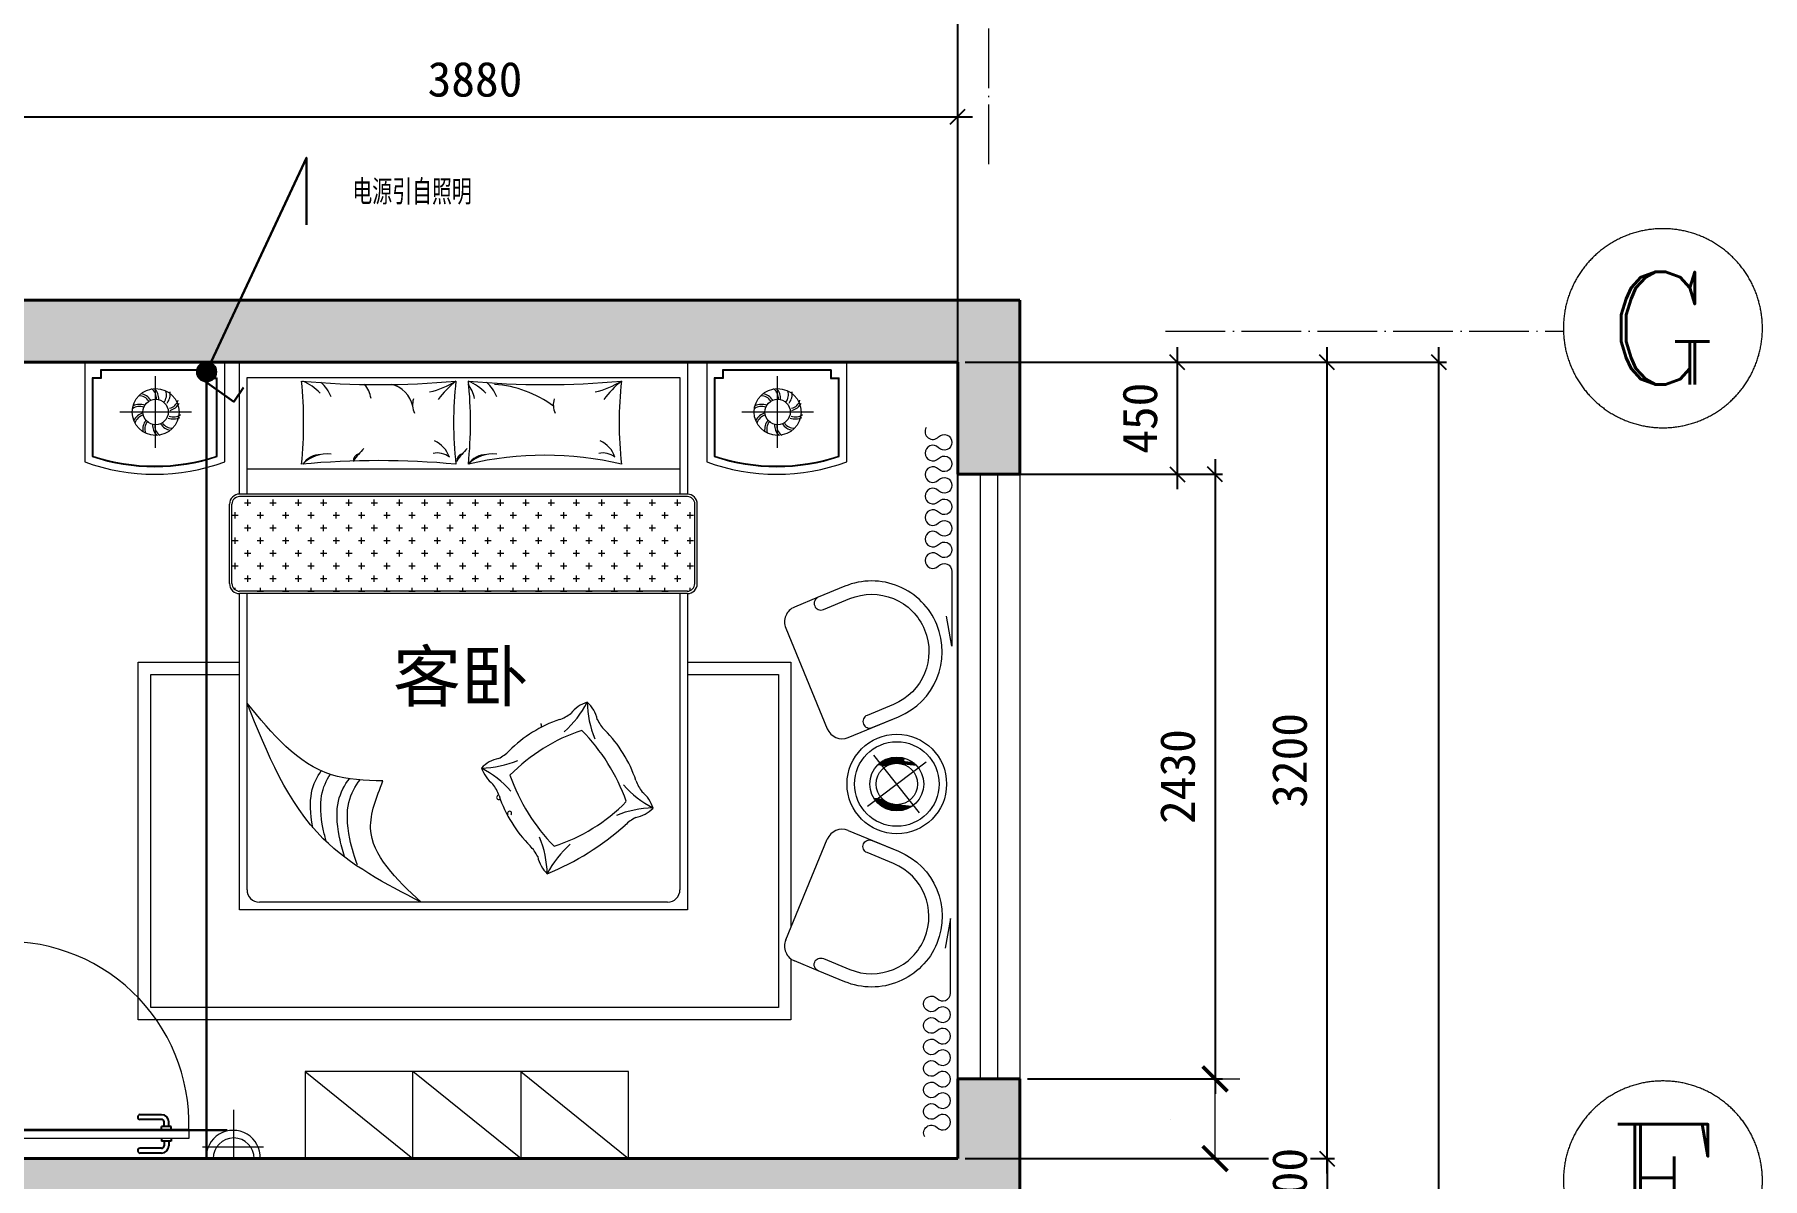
# Model space of a CAD drawing. Header units: millimetres. Extents: x -64529 to 3079702, y -28926 to 77119.
# Drawn here: x -21568 to -14624, y -14139 to -9542 of the extents above; entities that cross this region are included whole.
import ezdxf
from ezdxf.enums import TextEntityAlignment as Align

# ---------------------------------------------------------------- set-up
doc = ezdxf.new("R2010")
doc.units = ezdxf.units.MM
doc.header["$LTSCALE"] = 10
doc.linetypes.add('ACAD_ISO04W100', pattern=[30.5, 24, -3, 0.5, -3])
doc.layers.get('0').update_dxf_attribs({"color": 255})
doc.layers.get('Defpoints').update_dxf_attribs({"color": 255})
for name, color, linetype, lineweight in [('1浅浅', 251, 'Continuous', 20), ('1灯位开关布线图', 1, 'Continuous', 30), ('1灯具', 2, 'Continuous', 30), ('A__轴线', 3, 'ACAD_ISO04W100', 0)]:
    doc.layers.add(name, color=color, linetype=linetype, lineweight=lineweight)
doc.layers.add('F', color=5, linetype='Continuous')
doc.layers.add('家具内线', color=8, linetype='Continuous')
doc.styles.add('_TCH_AXIS', font='COMPLEX', dxfattribs={"bigfont": 'GBCBIG'})
doc.styles.add('_THVAC_DIM', font='SIMPLEX', dxfattribs={"width": 0.8, "height": 3.5, "bigfont": 'HZTXT'})
doc.styles.add('COMPLEX', font='COMPLEX')
doc.styles.get("Standard").update_dxf_attribs({"font": ''})
doc.styles.add('宋体', font='', dxfattribs={"height": 2.5})
doc.styles.get('Standard').set_extended_font_data('SimSun')
doc.styles.get('宋体').set_extended_font_data('SimSun')
doc.dimstyles.new('副本 外标注', dxfattribs={"dimtxt": 140, "dimasz": 60, "dimexe": 30, "dimexo": 30, "dimgap": 80, "dimtad": 1, "dimtoh": 1, "dimdec": 0, "dimtxsty": 'Standard', "dimblk": 'OBLIQUE', "dimcen": 2.5, "dimdle": 60, "dimclrd": 250, "dimclre": 250, "dimclrt": 44, "dimadec": 0, "dimazin": 0, "dimtfac": 1, "dimtdec": 0, "dimtix": 1, "dimtmove": 0, "dimatfit": 3, "dimldrblk": 'DOTSMALL', "dimfxl": 1, "dimtfill": 1, "dimarcsym": 0})
doc.dimstyles.new('外尺寸', dxfattribs={"dimscale": 100, "dimtxt": 2.5, "dimasz": 1, "dimexe": 1, "dimexo": 1, "dimgap": 0.8, "dimtad": 1, "dimdec": 0, "dimdsep": 46, "dimtxsty": '宋体', "dimblk1": 'ARCHTICK', "dimblk2": 'ARCHTICK', "dimsah": 1, "dimcen": -0.9, "dimclrd": 256, "dimclre": 256, "dimclrt": 96, "dimaunit": 1, "dimadec": 0, "dimazin": 0, "dimtfac": 0.35, "dimtdec": 0, "dimtix": 1, "dimtmove": 2, "dimatfit": 3, "dimldrblk": 'DOT', "dimfxl": 7, "dimfxlon": 1, "dimtvp": 0.8, "dimtolj": 1, "dimtzin": 0, "dimlwd": -1, "dimlwe": -1, "dimarcsym": 0})

# ---------------------------------------------------------------- blocks, each defined once
blk = doc.blocks.new('20180504.162427')
h = blk.add_hatch(color=7)
h.dxf.hatch_style = 1
edge = h.paths.add_edge_path()
edge.add_arc((38.5, 38.5), 38.5, 0, 360)
at = {"color": 7}
for p, q in [((76.3, 31.3), (159.5, 147.4)), ((159.5, 147.4), (101.3, 187.2))]:
    blk.add_line(p, q, dxfattribs=at)
blk.add_circle((38.5, 38.5), 38.5, dxfattribs=at)
blk = doc.blocks.new('_ArchTick')
at = {"color": 0, "linetype": 'ByBlock', "const_width": 0.15}
blk.add_lwpolyline([(-0.5, -0.5), (0.5, 0.5)], dxfattribs=at)
blk = doc.blocks.new('*D719')
at = {"layer": '1浅浅', "transparency": 16777216}
for p, q in [((-17523.8, -13739.2), (-16723.8, -13739.2)), ((-16823.8, -14059.2), (-16823.8, -13739.2)), ((-17523.8, -14059.2), (-16723.8, -14059.2))]:
    blk.add_line(p, q, dxfattribs=at)
at = {"layer": 'Defpoints', "color": 0, "lineweight": 30, "transparency": 16777216}
for p in [(-17858, -13739.2), (-16823.8, -13739.2), (-17858, -14059.2)]:
    blk.add_point(p, dxfattribs=at)
at = {"layer": '1浅浅', "transparency": 16777216, "xscale": 100, "yscale": 100, "zscale": 100}
for p, rotation in [((-16823.8, -13739.2), 90), ((-16823.8, -14059.2), 270)]:
    blk.add_blockref('_ArchTick', p, dxfattribs=dict(at, rotation=rotation))
at = {"layer": '1浅浅', "color": 96, "transparency": 16777216, "insert": (-17002.9, -13899.2), "char_height": 2.5, "attachment_point": 5, "rotation": 90, "style": '宋体'}
blk.add_mtext('\\A1;320', dxfattribs=at)
blk = doc.blocks.new('_Dot')
at = {"color": 0, "linetype": 'ByBlock', "lineweight": -2}
blk.add_line((-0.5, 0), (-1, 0), dxfattribs=at)
at = {"color": 0, "linetype": 'ByBlock', "const_width": 0.5}
blk.add_lwpolyline([(-0.25, 0, 1), (0.25, 0, 1)], format="xyb", close=True, dxfattribs=at)
blk = doc.blocks.new('_Oblique')
at = {"color": 0, "linetype": 'ByBlock', "lineweight": -2}
blk.add_line((-0.5, -0.5), (0.5, 0.5), dxfattribs=at)
blk = doc.blocks.new('*D720')
at = {"layer": '1浅浅', "color": 250, "lineweight": -2, "transparency": 16777216}
for p, q in [((-16975.3, -11369.2), (-16975.3, -10799.2)), ((-17828, -10859.2), (-16945.3, -10859.2)), ((-17828, -11309.2), (-16945.3, -11309.2))]:
    blk.add_line(p, q, dxfattribs=at)
at = {"layer": 'Defpoints', "color": 0, "lineweight": 30, "transparency": 16777216}
for p in [(-17858, -10859.2), (-16975.3, -10859.2), (-17858, -11309.2)]:
    blk.add_point(p, dxfattribs=at)
at = {"layer": '1浅浅', "color": 250, "lineweight": -2, "transparency": 16777216, "xscale": 60, "yscale": 60, "zscale": 60}
for p, rotation in [((-16975.3, -10859.2), 90), ((-16975.3, -11309.2), 270)]:
    blk.add_blockref('_Oblique', p, dxfattribs=dict(at, rotation=rotation))
at = {"layer": '1浅浅', "color": 44, "transparency": 16777216, "insert": (-17125.3, -11084.2), "char_height": 140, "attachment_point": 5, "rotation": 90, "bg_fill": 3, "box_fill_scale": 1.1, "bg_fill_color": 256, "bg_fill_true_color": 13158600, "bg_fill_transparency": 14242904}
blk.add_mtext('450', dxfattribs=at)
blk = doc.blocks.new('_DotSmall')
at = {"color": 0, "linetype": 'ByBlock', "const_width": 0.5}
blk.add_lwpolyline([(-0.0625, 0, 1), (0.0625, 0, 1)], format="xyb", close=True, dxfattribs=at)
blk = doc.blocks.new('*D725')
at = {"layer": '1浅浅', "color": 250, "lineweight": -2, "transparency": 16777216}
for p, q in [((-16373.8, -14119.2), (-16373.8, -10799.2)), ((-17093.8, -10859.2), (-16343.8, -10859.2)), ((-17093.8, -14059.2), (-16343.8, -14059.2))]:
    blk.add_line(p, q, dxfattribs=at)
at = {"layer": 'Defpoints', "color": 0, "lineweight": 30, "transparency": 16777216}
for p in [(-17123.8, -10859.2), (-16373.8, -10859.2), (-17123.8, -14059.2)]:
    blk.add_point(p, dxfattribs=at)
at = {"layer": '1浅浅', "color": 250, "lineweight": -2, "transparency": 16777216, "xscale": 60, "yscale": 60, "zscale": 60}
for p, rotation in [((-16373.8, -10859.2), 90), ((-16373.8, -14059.2), 270)]:
    blk.add_blockref('_Oblique', p, dxfattribs=dict(at, rotation=rotation))
at = {"layer": '1浅浅', "color": 44, "transparency": 16777216, "insert": (-16523.8, -12459.2), "char_height": 140, "attachment_point": 5, "rotation": 90, "bg_fill": 3, "box_fill_scale": 1.1, "bg_fill_color": 256, "bg_fill_true_color": 13158600, "bg_fill_transparency": 3955916}
blk.add_mtext('3200', dxfattribs=at)
blk = doc.blocks.new('*D726')
at = {"layer": '1浅浅', "color": 250, "lineweight": -2, "transparency": 16777216}
for p, q in [((-15923.8, -25649.2), (-15923.8, -10799.2)), ((-17093.8, -10859.2), (-15893.8, -10859.2)), ((-17828, -25589.2), (-15893.8, -25589.2))]:
    blk.add_line(p, q, dxfattribs=at)
at = {"layer": 'Defpoints', "color": 0, "lineweight": 30, "transparency": 16777216}
for p in [(-17123.8, -10859.2), (-15923.8, -10859.2), (-17858, -25589.2)]:
    blk.add_point(p, dxfattribs=at)
at = {"layer": '1浅浅', "color": 250, "lineweight": -2, "transparency": 16777216, "xscale": 60, "yscale": 60, "zscale": 60}
for p, rotation in [((-15923.8, -10859.2), 90), ((-15923.8, -25589.2), 270)]:
    blk.add_blockref('_Oblique', p, dxfattribs=dict(at, rotation=rotation))
at = {"layer": '1浅浅', "color": 44, "transparency": 16777216, "insert": (-16073.8, -18224.2), "char_height": 140, "attachment_point": 5, "rotation": 90, "bg_fill": 3, "box_fill_scale": 1.1, "bg_fill_color": 256, "bg_fill_true_color": 13158600, "bg_fill_transparency": 12911526}
blk.add_mtext('14730', dxfattribs=at)
blk = doc.blocks.new('*D748')
at = {"layer": '1浅浅', "color": 250, "lineweight": -2, "transparency": 16777216}
for p, q in [((-35338, -10829.2), (-35338, -8928)), ((-17858, -10829.2), (-17858, -8928)), ((-35398, -8958), (-17798, -8958))]:
    blk.add_line(p, q, dxfattribs=at)
at = {"layer": 'Defpoints', "color": 0, "lineweight": 30, "transparency": 16777216}
for p in [(-17858, -8958), (-35338, -10859.2), (-17858, -10859.2)]:
    blk.add_point(p, dxfattribs=at)
at = {"layer": '1浅浅', "color": 250, "lineweight": -2, "transparency": 16777216, "xscale": 60, "yscale": 60, "zscale": 60, "rotation": 180}
blk.add_blockref('_Oblique', (-35338, -8958), dxfattribs=at)
at = {"layer": '1浅浅', "color": 250, "lineweight": -2, "transparency": 16777216, "xscale": 60, "yscale": 60, "zscale": 60}
blk.add_blockref('_Oblique', (-17858, -8958), dxfattribs=at)
at = {"layer": '1浅浅', "color": 44, "transparency": 16777216, "insert": (-26598, -8808), "char_height": 140, "attachment_point": 5, "bg_fill": 3, "box_fill_scale": 1.1, "bg_fill_color": 256, "bg_fill_true_color": 13158600, "bg_fill_transparency": 14234132}
blk.add_mtext('17330', dxfattribs=at)
blk = doc.blocks.new('*D749')
at = {"layer": '1浅浅', "color": 250, "lineweight": -2, "transparency": 16777216}
for p, q in [((-16823.8, -11249.2), (-16823.8, -13799.2)), ((-17578, -11309.2), (-16793.8, -11309.2)), ((-17578, -13739.2), (-16793.8, -13739.2))]:
    blk.add_line(p, q, dxfattribs=at)
at = {"layer": 'Defpoints', "color": 0, "lineweight": 30, "transparency": 16777216}
for p in [(-17608, -11309.2), (-17608, -13739.2), (-16823.8, -13739.2)]:
    blk.add_point(p, dxfattribs=at)
at = {"layer": '1浅浅', "color": 250, "lineweight": -2, "transparency": 16777216, "xscale": 60, "yscale": 60, "zscale": 60}
for p, rotation in [((-16823.8, -11309.2), 90), ((-16823.8, -13739.2), 270)]:
    blk.add_blockref('_Oblique', p, dxfattribs=dict(at, rotation=rotation))
at = {"layer": '1浅浅', "color": 44, "transparency": 16777216, "insert": (-16973.8, -12524.2), "char_height": 140, "attachment_point": 5, "rotation": 90, "bg_fill": 3, "box_fill_scale": 1.1, "bg_fill_color": 256, "bg_fill_true_color": 13158600, "bg_fill_transparency": 11643596}
blk.add_mtext('2430', dxfattribs=at)
blk = doc.blocks.new('*D753')
at = {"layer": '1浅浅', "color": 250, "lineweight": -2, "transparency": 16777216}
for p, q in [((-22988, -10829.2), (-22988, -9363.5)), ((-17858, -10935.9), (-17858, -9363.5)), ((-23048, -9393.5), (-17798, -9393.5))]:
    blk.add_line(p, q, dxfattribs=at)
at = {"layer": 'Defpoints', "color": 0, "lineweight": 30, "transparency": 16777216}
for p in [(-17858, -9393.5), (-22988, -10859.2), (-17858, -10965.9)]:
    blk.add_point(p, dxfattribs=at)
at = {"layer": '1浅浅', "color": 250, "lineweight": -2, "transparency": 16777216, "xscale": 60, "yscale": 60, "zscale": 60, "rotation": 180}
blk.add_blockref('_Oblique', (-22988, -9393.5), dxfattribs=at)
at = {"layer": '1浅浅', "color": 250, "lineweight": -2, "transparency": 16777216, "xscale": 60, "yscale": 60, "zscale": 60}
blk.add_blockref('_Oblique', (-17858, -9393.5), dxfattribs=at)
at = {"layer": '1浅浅', "color": 44, "transparency": 16777216, "insert": (-20423, -9243.5), "char_height": 140, "attachment_point": 5, "bg_fill": 3, "box_fill_scale": 1.1, "bg_fill_color": 256, "bg_fill_true_color": 13158600, "bg_fill_transparency": 3955916}
blk.add_mtext('5130', dxfattribs=at)
blk = doc.blocks.new('*D759')
at = {"layer": '1浅浅', "color": 250, "lineweight": -2, "transparency": 16777216}
for p, q in [((-21738, -12979.2), (-21738, -9842.8)), ((-17858, -14029.2), (-17858, -9842.8)), ((-21798, -9872.8), (-17798, -9872.8))]:
    blk.add_line(p, q, dxfattribs=at)
at = {"layer": 'Defpoints', "color": 0, "lineweight": 30, "transparency": 16777216}
for p in [(-17858, -9872.8), (-21738, -13009.2), (-17858, -14059.2)]:
    blk.add_point(p, dxfattribs=at)
at = {"layer": '1浅浅', "color": 250, "lineweight": -2, "transparency": 16777216, "xscale": 60, "yscale": 60, "zscale": 60, "rotation": 180}
blk.add_blockref('_Oblique', (-21738, -9872.8), dxfattribs=at)
at = {"layer": '1浅浅', "color": 250, "lineweight": -2, "transparency": 16777216, "xscale": 60, "yscale": 60, "zscale": 60}
blk.add_blockref('_Oblique', (-17858, -9872.8), dxfattribs=at)
at = {"layer": '1浅浅', "color": 44, "transparency": 16777216, "insert": (-19798, -9722.8), "char_height": 140, "attachment_point": 5, "bg_fill": 3, "box_fill_scale": 1.1, "bg_fill_color": 256, "bg_fill_true_color": 13158600, "bg_fill_transparency": 3955916}
blk.add_mtext('3880', dxfattribs=at)
blk = doc.blocks.new('*D773')
at = {"layer": '1浅浅', "color": 250, "lineweight": -2, "transparency": 16777216}
for p, q in [((-16373.8, -14059.2), (-16373.8, -13999.2)), ((-17828, -14059.2), (-16343.8, -14059.2)), ((-16373.8, -14059.2), (-16373.8, -14259.2)), ((-17828, -14259.2), (-16343.8, -14259.2)), ((-16373.8, -14259.2), (-16373.8, -14319.2))]:
    blk.add_line(p, q, dxfattribs=at)
at = {"layer": 'Defpoints', "color": 0, "lineweight": 30, "transparency": 16777216}
for p in [(-17858, -14059.2), (-17858, -14259.2), (-16373.8, -14259.2)]:
    blk.add_point(p, dxfattribs=at)
at = {"layer": '1浅浅', "color": 250, "lineweight": -2, "transparency": 16777216, "xscale": 60, "yscale": 60, "zscale": 60}
for p, rotation in [((-16373.8, -14059.2), 270), ((-16373.8, -14259.2), 90)]:
    blk.add_blockref('_Oblique', p, dxfattribs=dict(at, rotation=rotation))
at = {"layer": '1浅浅', "color": 44, "transparency": 16777216, "insert": (-16523.8, -14159.2), "char_height": 140, "attachment_point": 5, "rotation": 90, "bg_fill": 3, "box_fill_scale": 1.1, "bg_fill_color": 256, "bg_fill_true_color": 13158600, "bg_fill_transparency": 16431284}
blk.add_mtext('200', dxfattribs=at)
blk = doc.blocks.new('_AXISO')
blk.add_circle((0, 0), 0.5)
at = {"style": 'COMPLEX', "width": 1.041667}
blk.add_attdef('A', text='', height=0.56, rotation=360, dxfattribs=at).set_placement((0.74875, -0.28), (1.24875, -0.28), align=Align.FIT)
blk = doc.blocks.new('20180421.144813')
at = {"layer": 'A__轴线'}
for p, q in [((20829.5, 18862.8), (20829.5, 20468.2)), ((21539.9, 18192), (23138.8, 18192))]:
    blk.add_line(p, q, dxfattribs=at)
ref = blk.add_blockref('_AXISO', (23538.6, 18203.7), dxfattribs=dict(at, xscale=-800, yscale=800, zscale=800))
ref.add_attrib('A', 'G', dxfattribs={"color": 7, "height": 452.5, "style": '_TCH_AXIS', "width": 1.166667}).set_placement((23312.3, 17977.5), (23764.9, 17977.5), align=Align.FIT)
ref = blk.add_blockref('_AXISO', (23538.6, 14778.7), dxfattribs=dict(at, xscale=-800, yscale=800, zscale=800))
ref.add_attrib('A', 'F', dxfattribs={"color": 7, "height": 452.5, "style": '_TCH_AXIS', "width": 1.3125}).set_placement((23312.3, 14552.5), (23764.9, 14552.5), align=Align.FIT)
blk = doc.blocks.new('20170410.13395023')
at = {"layer": 'F', "color": 2, "lineweight": 15}
for p, q in [((2.088, 0, 25.933), (2.088, 2.646, 25.933)), ((0, 0, 25.933), (4.301, 0, 25.933)), ((0.399, 0.628, 82.552), (3.71, 0.628, 82.552))]:
    blk.add_line(p, q, dxfattribs=at)
for centre, radius, start, end in [((2.059, 0.062, 25.933), 1.471, 357.57004, 182.42996), ((2.088, 0, 25.933), 1.117, 0, 180)]:
    blk.add_arc(centre, radius, start, end, dxfattribs=at)
blk = doc.blocks.new('fewfwfew')
at = {"layer": '家具内线'}
for p, q in [((708264.2, 17855.9), (708264.2, 17817.3)), ((708273.9, 17855.9), (708264.2, 17855.9)), ((708312.4, 17855.9), (708322, 17855.9)), ((708322, 17855.9), (708322, 17817.3)), ((708216.1, 17817.3), (708216.1, 17730.6)), ((708235.3, 17817.3), (708235.3, 17730.6)), ((708264.2, 17846.2), (708245, 17846.2)), ((708264.2, 17826.9), (708245, 17826.9)), ((708273.9, 17817.3), (708264.2, 17817.3)), ((708312.4, 17817.3), (708322, 17817.3)), ((708322, 17846.2), (708341.3, 17846.2)), ((708322, 17826.9), (708341.3, 17826.9)), ((708351, 17817.3), (708351, 17730.6)), ((708370.2, 17817.3), (708370.2, 17730.6))]:
    blk.add_line(p, q, dxfattribs=at)
for centre, radius, start, end in [((708245, 17817.3), 28.9, 90, 180), ((708245, 17817.3), 9.63, 90, 180), ((708341.3, 17817.3), 28.9, 0, 90), ((708341.3, 17817.3), 9.63, 0, 90), ((708225.7, 17730.6), 9.63, 180, 0), ((708360.6, 17730.6), 9.63, 180, 0)]:
    blk.add_arc(centre, radius, start, end, dxfattribs=at)

msp = doc.modelspace()

# ---------------------------------------------------------------- hatches: boundary and pattern name
at = {"layer": '1浅浅'}
h = msp.add_hatch(color=251, dxfattribs=at)
h.dxf.hatch_style = 1
h.paths.add_polyline_path([(-35588, -10609.2), (-17608, -10609.2), (-17608, -11309.2), (-17858, -11309.2), (-17858, -10859.2), (-35338, -10859.2), (-35338, -11309.2), (-35588, -11309.2)])
h = msp.add_hatch(dxfattribs=at)
h.set_pattern_fill('CROSS', color=251, scale=8)
h.set_pattern_definition([(0, (-20774.5, -11779.18), (50.8, 50.8), [25.4, -76.2]), (90, (-20761.8, -11791.88), (-50.8, 50.8), [25.4, -76.2])])
h.paths.add_polyline_path([(-20744.5, -11399.2, 0.410199), (-20774.5, -11429.4), (-20774.5, -11749, 0.410084), (-20744.5, -11779.2), (-18944.5, -11779.2, 0.410084), (-18914.5, -11749), (-18914.5, -11429.4, 0.410199), (-18944.5, -11399.2)])
h = msp.add_hatch(color=251, dxfattribs=at)
h.dxf.hatch_style = 1
h.paths.add_polyline_path([(-17608, -13739.2), (-17858, -13739.2), (-17858, -14059.2), (-21998, -14059.2), (-21998, -14259.2), (-17858, -14259.2), (-17858, -14639.2), (-17608, -14639.2)])

# ---------------------------------------------------------------- linework, layer by layer
at = {"layer": '1浅浅', "color": 251, "lineweight": 40}
for p, q in [((-35588, -10609.2), (-17608, -10609.2)), ((-17608, -10609.2), (-17608, -11309.2)), ((-22988, -10859.2), (-17858, -10859.2)), ((-17858, -10859.2), (-17858, -11309.2)), ((-17858, -11309.2), (-17608, -11309.2)), ((-17858, -13739.2), (-17608, -13739.2)), ((-17858, -13739.2), (-17858, -14059.2)), ((-17608, -13739.2), (-17608, -14639.2)), ((-21998, -14059.2), (-17858, -14059.2))]:
    msp.add_line(p, q, dxfattribs=at)
at = {"layer": '1浅浅', "color": 251, "lineweight": 5}
for p, q in [((-21303.2, -10889.2), (-21303.2, -10922.2)), ((-21300.2, -10889.2), (-21300.2, -10925.2)), ((-20869.5, -10889.2), (-20869.5, -10925.2)), ((-20866.5, -10889.2), (-20866.5, -10922.2)), ((-18803.6, -10889.2), (-18803.6, -10922.2)), ((-18800.6, -10889.2), (-18800.6, -10925.2)), ((-18369.9, -10889.2), (-18369.9, -10925.2)), ((-18366.9, -10889.2), (-18366.9, -10922.2)), ((-21303.2, -10922.2), (-21336.2, -10922.2)), ((-21300.2, -10925.2), (-21336.2, -10925.2)), ((-21081.4, -11203.4), (-21081.4, -10915)), ((-20869.5, -10925.2), (-20833.5, -10925.2)), ((-20866.5, -10922.2), (-20833.5, -10922.2)), ((-20714.2, -11389.2), (-20714.2, -10921)), ((-20714.2, -10921), (-19694.2, -10921)), ((-19694.2, -10921), (-18974.2, -10921)), ((-18974.2, -10921), (-18974.2, -11389.2)), ((-18803.6, -10922.2), (-18836.6, -10922.2)), ((-18800.6, -10925.2), (-18836.6, -10925.2)), ((-18581.8, -11203.4), (-18581.8, -10915)), ((-18369.9, -10925.2), (-18333.9, -10925.2)), ((-18366.9, -10922.2), (-18333.9, -10922.2)), ((-20937.1, -11059.2), (-21225.6, -11059.2)), ((-18437.6, -11059.2), (-18726, -11059.2)), ((-18974.2, -11289.2), (-20714.2, -11289.2)), ((-20774.5, -11749), (-20774.5, -11429.4)), ((-18944.5, -11399.2), (-20744.5, -11399.2)), ((-18914.5, -11749), (-18914.5, -11429.4)), ((-18944.5, -11779.2), (-20744.5, -11779.2)), ((-20714.2, -12979.2), (-20714.2, -11789.2)), ((-18974.2, -11789.2), (-18974.2, -12979.2)), ((-19024.2, -13029.2), (-20664.2, -13029.2)), ((-20480.6, -13709.2), (-20047.2, -14059.2)), ((-20047.2, -14059.2), (-20047.2, -13709.2)), ((-19613.9, -14059.2), (-20047.2, -13709.2)), ((-19613.9, -13709.2), (-19613.9, -14059.2)), ((-19613.9, -13709.2), (-19180.6, -14059.2))]:
    msp.add_line(p, q, dxfattribs=at)
at = {"layer": '1浅浅', "color": 251, "lineweight": 20}
for p, q in [((-20959.8, -10859.2), (-19159.8, -10859.2)), ((-20744.2, -11389.2), (-20744.2, -10859.2)), ((-18944.2, -10859.2), (-18944.2, -11389.2)), ((-20784.5, -11749), (-20784.5, -11429.4)), ((-18944.5, -11389.2), (-20743.9, -11389.2)), ((-18904.5, -11749), (-18904.5, -11429.4)), ((-20744.2, -13059.2), (-20744.2, -11789.2)), ((-18944.5, -11789.2), (-20743.9, -11789.2)), ((-18944.2, -11789.2), (-18944.2, -13059.2)), ((-18418.3, -11803.5), (-18514.1, -11843.1)), ((-18549.3, -11927.7), (-18382.4, -12331.9)), ((-18297.8, -12367.1), (-18095.7, -12283.7)), ((-18549.3, -13180.5), (-18382.4, -12776.3)), ((-18297.8, -12741.1), (-18095.7, -12824.5)), ((-18944.2, -13059.2), (-20744.2, -13059.2)), ((-18418.3, -13304.7), (-18514.1, -13265.1)), ((-19180.6, -13709.2), (-20480.6, -13709.2)), ((-20480.6, -13709.2), (-20480.6, -14059.2)), ((-19180.6, -14059.2), (-19180.6, -13709.2))]:
    msp.add_line(p, q, dxfattribs=at)
at = {"layer": '1浅浅', "color": 251, "linetype": 'ByBlock', "ltscale": 3}
msp.add_line((-19694.2, -10921), (-19018.8, -10921), dxfattribs=at)
at = {"layer": '1浅浅', "color": 251, "lineweight": 15}
for p, q in [((-17858, -11309.2), (-17858, -13739.2)), ((-17608, -11309.2), (-17608, -13739.2))]:
    msp.add_line(p, q, dxfattribs=at)
at = {"layer": '1浅浅', "color": 251, "lineweight": 0}
for p, q in [((-17768, -11309.2), (-17768, -13739.2)), ((-17698, -11309.2), (-17698, -13739.2))]:
    msp.add_line(p, q, dxfattribs=at)
at = {"layer": '1浅浅', "color": 251, "lineweight": 0, "ltscale": 0.1}
for p, q in [((-18220.4, -12643.5), (-17985.1, -12464.7)), ((-18010.9, -12669.8), (-18194.6, -12438.4)), ((-18144, -12481.8), (-18179.5, -12477.7)), ((-18142.7, -12481.1), (-18178.7, -12476.9)), ((-18140.2, -12479.7), (-18177.2, -12475.5)), ((-18138.7, -12479), (-18176.4, -12474.7)), ((-18135.8, -12477.7), (-18174.8, -12473.2)), ((-18134.2, -12477), (-18173.9, -12472.5)), ((-18130.9, -12475.7), (-18172.2, -12471)), ((-18129, -12475.1), (-18171.3, -12470.2)), ((-18125.1, -12473.9), (-18169.5, -12468.8)), ((-18122.8, -12473.3), (-18168.5, -12468)), ((-18117.8, -12472.2), (-18166.6, -12466.6)), ((-18114.7, -12471.7), (-18165.5, -12465.9)), ((-18107, -12470.9), (-18163.5, -12464.4)), ((-18100, -12470.9), (-18162.4, -12463.7)), ((-18025.9, -12477.8), (-18160.2, -12462.3)), ((-18026.9, -12476.8), (-18159, -12461.6)), ((-18028.9, -12474.9), (-18156.7, -12460.2)), ((-18029.9, -12473.9), (-18155.4, -12459.5)), ((-18032.1, -12472), (-18152.9, -12458.1)), ((-18033.3, -12471), (-18151.5, -12457.4)), ((-18035.6, -12469.1), (-18148.8, -12456.1)), ((-18143.2, -12481.3), (-18139.9, -12452.4)), ((-18139.9, -12452.4), (-18143.2, -12481.3)), ((-18137.2, -12451.4), (-18140.5, -12479.9)), ((-18134.6, -12450.6), (-18137.9, -12478.6)), ((-18132, -12449.8), (-18135.2, -12477.4)), ((-18129.4, -12449.1), (-18132.6, -12476.4)), ((-18126.8, -12448.5), (-18129.9, -12475.4)), ((-18124.3, -12448), (-18127.3, -12474.5)), ((-18121.7, -12447.5), (-18124.7, -12473.8)), ((-18119.1, -12447), (-18122.1, -12473.1)), ((-18116.6, -12446.7), (-18119.5, -12472.5)), ((-18114, -12446.4), (-18117, -12472.1)), ((-18111.5, -12446.1), (-18114.4, -12471.7)), ((-18108.9, -12446), (-18111.8, -12471.3)), ((-18106.4, -12445.9), (-18109.3, -12471.1)), ((-18103.9, -12445.8), (-18106.8, -12470.9)), ((-18101.3, -12445.8), (-18104.2, -12470.9)), ((-18098.8, -12445.9), (-18101.7, -12470.8)), ((-18096.3, -12446), (-18099.2, -12470.9)), ((-18093.8, -12446.2), (-18096.7, -12471.1)), ((-18091.3, -12446.4), (-18094.2, -12471.3)), ((-18088.9, -12446.7), (-18091.7, -12471.6)), ((-18086.4, -12447), (-18089.2, -12471.9)), ((-18083.9, -12447.4), (-18086.8, -12472.4)), ((-18024.1, -12479.6), (-18086.5, -12472.4)), ((-18081.4, -12447.9), (-18084.3, -12472.9)), ((-18079, -12448.4), (-18081.9, -12473.5)), ((-18076.5, -12449), (-18079.4, -12474.2)), ((-18074.1, -12449.7), (-18077, -12474.9)), ((-18158.3, -12616.1), (-18194.3, -12612)), ((-18154.9, -12619.1), (-18192.5, -12614.7)), ((-18150.9, -12622), (-18190.6, -12617.5)), ((-18146.3, -12625.1), (-18188.5, -12620.2)), ((-18140.7, -12628.2), (-18186.3, -12623)), ((-18133.2, -12631.6), (-18184, -12625.8)), ((-18119, -12635.8), (-18181.4, -12628.6)), ((-18046.4, -12646.6), (-18178.6, -12631.4)), ((-18050.1, -12648.7), (-18175.6, -12634.3)), ((-18054, -12650.8), (-18172.2, -12637.2)), ((-18162, -12644.8), (-18158.7, -12615.8)), ((-18159.7, -12646.3), (-18156.4, -12617.8)), ((-18157.3, -12647.7), (-18154.1, -12619.7)), ((-18155, -12649), (-18151.8, -12621.4)), ((-18152.6, -12650.3), (-18149.5, -12623)), ((-18150.2, -12651.5), (-18147.1, -12624.6)), ((-18147.8, -12652.6), (-18144.8, -12626)), ((-18145.4, -12653.7), (-18142.4, -12627.3)), ((-18143, -12654.7), (-18140, -12628.6)), ((-18140.6, -12655.6), (-18118.6, -12631.9)), ((-18138.2, -12656.5), (-18135.2, -12630.8)), ((-18135.8, -12657.3), (-18132.8, -12631.8)), ((-18133.3, -12658), (-18130.4, -12632.6)), ((-18130.9, -12658.7), (-18128, -12633.5)), ((-18128.4, -12659.3), (-18125.6, -12634.2)), ((-18126, -12659.9), (-18123.1, -12634.8)), ((-18123.5, -12660.4), (-18120.7, -12635.4)), ((-18121.1, -12660.9), (-18118.2, -12635.9)), ((-18118.6, -12661.3), (-18115.7, -12636.4)), ((-18116.1, -12661.6), (-18113.2, -12636.7)), ((-18113.6, -12661.9), (-18110.8, -12637)), ((-18111.1, -12662.1), (-18108.3, -12637.2)), ((-18108.6, -12662.3), (-18105.8, -12637.3)), ((-18106.1, -12662.4), (-18103.3, -12637.4)), ((-18043.1, -12644.5), (-18105.4, -12637.3)), ((-18103.6, -12662.4), (-18100.7, -12637.4)), ((-18101.1, -12662.4), (-18098.2, -12637.3)), ((-18098.6, -12662.3), (-18095.7, -12637.1)), ((-18058.2, -12652.8), (-18168.5, -12640.1)), ((-18062.9, -12654.8), (-18164.4, -12643.1)), ((-18068.1, -12656.7), (-18159.8, -12646.2)), ((-18074.1, -12658.6), (-18154.4, -12649.3))]:
    msp.add_line(p, q, dxfattribs=at)
at = {"layer": '1浅浅', "color": 251, "lineweight": 20}
for points in [[(-20803.5, -11259.2), (-20803.5, -10859.2), (-21366.2, -10859.2), (-21366.2, -11259.2, 0.177717)], [(-18303.9, -11259.2), (-18303.9, -10859.2), (-18866.6, -10859.2), (-18866.6, -11259.2, 0.177717)], [(-18236.9, -12313.1, 0.414295), (-18202, -12327.5), (-18095.7, -12283.7, 0.414153), (-17941.7, -11913.5, 0.414276), (-18312, -11759.7), (-18418.3, -11803.5, 0.414137), (-18432.8, -11838.4, 0.414582), (-18398, -11852.9), (-18398, -11852.8), (-18291.6, -11809, -0.41428), (-17991.1, -11933.9, -0.41415), (-18116, -12234.4), (-18222.4, -12278.2), (-18222.4, -12278.2, 0.413848), (-18236.9, -12313.1)], [(-18236.9, -12795.1, -0.414295), (-18202, -12780.7), (-18095.7, -12824.5, -0.414153), (-17941.7, -13194.7, -0.414276), (-18312, -13348.5), (-18418.3, -13304.7, -0.414137), (-18432.8, -13269.8, -0.414582), (-18398, -13255.4), (-18398, -13255.4), (-18291.6, -13299.2, 0.41428), (-17991.1, -13174.3, 0.41415), (-18116, -12873.8), (-18222.4, -12830), (-18222.4, -12830, -0.413848), (-18236.9, -12795.1)]]:
    msp.add_lwpolyline(points, format="xyb", close=True, dxfattribs=at)
at = {"layer": '1浅浅', "color": 251, "lineweight": 5}
for points in [[(-20866.5, -10889.2), (-21303.2, -10889.2)], [(-20866.5, -10892.2), (-21303.2, -10892.2)], [(-18366.9, -10889.2), (-18803.6, -10889.2)], [(-18366.9, -10892.2), (-18803.6, -10892.2)]]:
    msp.add_lwpolyline(points, dxfattribs=at)
for points in [[(-21336.2, -10922.2), (-21336.2, -11238.2, 0.162868), (-20833.5, -11238.2), (-20833.5, -10922.2)], [(-21333.2, -10922.2), (-21333.2, -11236.1, 0.161328), (-20836.5, -11236.1), (-20836.5, -10922.2)], [(-18836.6, -10922.2), (-18836.6, -11238.2, 0.162868), (-18333.9, -11238.2), (-18333.9, -10922.2)], [(-18833.6, -10922.2), (-18833.6, -11236.1, 0.161328), (-18336.9, -11236.1), (-18336.9, -10922.2)]]:
    msp.add_lwpolyline(points, format="xyb", dxfattribs=at)
at = {"layer": '1浅浅', "color": 251, "ltscale": 0.5}
for points in [[(-17984.8, -11121.9, 0.892379), (-17935.2, -11159.5, -2.5), (-17935.2, -11202.7, 2.5), (-17935.2, -11245.9, -0.677033), (-17881.2, -11267.5, -0.677033), (-17935.2, -11289.1, 2.5), (-17935.2, -11332.3, -2.5), (-17935.2, -11375.5, 2.5), (-17935.2, -11418.7, -2.5), (-17935.2, -11461.9, 2.5), (-17935.2, -11505.1, -2.5), (-17935.2, -11548.3, 2.5), (-17935.2, -11591.5, -2.5), (-17935.2, -11634.7, 2.5), (-17935.2, -11677.9, -0.677033), (-17881.2, -11699.5), (-17881.2, -11999.8), (-17903, -11880)], [(-17990.7, -13972.3, -0.892379), (-17941.1, -13934.7, 2.5), (-17941.1, -13891.5, -2.5), (-17941.1, -13848.3, 0.677033), (-17887.1, -13826.7, 0.677033), (-17941.1, -13805.1, -2.5), (-17941.1, -13761.9, 2.5), (-17941.1, -13718.7, -2.5), (-17941.1, -13675.5, 2.5), (-17941.1, -13632.3, -2.5), (-17941.1, -13589.1, 2.5), (-17941.1, -13545.9, -2.5), (-17941.1, -13502.7, 2.5), (-17941.1, -13459.5, -2.5), (-17941.1, -13416.3, 0.677033), (-17887.1, -13394.7), (-17887.1, -13094.4), (-17908.9, -13214.2)]]:
    msp.add_lwpolyline(points, format="xyb", dxfattribs=at)
at = {"layer": '1浅浅', "color": 251, "lineweight": 20}
for points in [[(-18528.1, -13257.2), (-18528.1, -13502.4), (-21151.1, -13502.4), (-21151.1, -12064.6), (-20744.2, -12064.6)], [(-18944.2, -12064.6), (-18528.1, -12064.6), (-18528.1, -13129.1)]]:
    msp.add_lwpolyline(points, dxfattribs=at)
at = {"layer": '1浅浅', "color": 251, "lineweight": 0}
msp.add_lwpolyline([(-18944.2, -12114.6), (-18578.1, -12114.6), (-18578.1, -13452.4), (-21101.1, -13452.4), (-21101.1, -12114.6), (-20744.2, -12114.6)], dxfattribs=at)
at = {"layer": '1浅浅', "color": 251, "lineweight": 20}
for centre in [(-21081.4, -11059.2), (-18581.8, -11059.2)]:
    msp.add_circle(centre, 94.2, dxfattribs=at)
at = {"layer": '1浅浅', "color": 251, "lineweight": 5}
for centre in [(-21081.4, -11059.2), (-18581.8, -11059.2)]:
    msp.add_circle(centre, 51, dxfattribs=at)
at = {"layer": '1浅浅', "color": 251, "lineweight": 0, "ltscale": 0.1}
for radius in [108.3, 83.3]:
    msp.add_circle((-18102.7, -12554.1), radius, dxfattribs=at)
at = {"layer": '1浅浅', "color": 251, "lineweight": 5}
for centre, radius, start, end in [((-21124, -11004.6), 46.2, 355.46198, 55.69983), ((-21129.6, -11007), 60.5, 357.51025, 43.82997), ((-20595.3, -11163.8), 252, 45.84152, 65.35435), ((-20508, -11045.9), 139.9, 19.64419, 49.46457), ((-20343.6, -11027.5), 130, 10.10133, 38.1826), ((-20156.6, -11056.8), 110.3, 11.13105, 78.47945), ((-20052.2, -10655.3), 331.1, 282.4767, 302.46209), ((-19623.9, -11247.3), 400.6, 128.72081, 143.50647), ((-19928.1, -11027.5), 130, 10.10133, 38.1826), ((-19929.8, -11163.8), 252, 45.84152, 65.35435), ((-19842.5, -11045.9), 139.9, 19.64419, 49.46457), ((-19745.3, -11384.9), 436.9, 53.09704, 86.56302), ((-19386.7, -10655.3), 331.1, 282.4767, 302.46209), ((-18958.4, -11247.3), 400.6, 128.72081, 143.50647), ((-18624.4, -11004.6), 46.2, 355.46198, 55.69983), ((-18630, -11007), 60.5, 357.51025, 43.82997), ((-21146.5, -11082.9), 46.2, 67.46198, 127.69983), ((-21145.9, -11088.9), 60.5, 69.51025, 115.82997), ((-21148, -11040.1), 46.2, 31.46198, 91.69983), ((-21151, -11045.3), 60.5, 33.51025, 79.82997), ((-21083.8, -10989.9), 46.2, 319.46198, 19.69983), ((-21082.8, -10986), 60.5, 321.51025, 7.82997), ((-21035.8, -10999.1), 46.2, 283.46198, 343.69983), ((-21039.8, -10994.6), 60.5, 285.51025, 331.82997), ((-19965.6, -11029.8), 83.1, 163.88081, 204.10726), ((-19400.1, -11029.8), 83.1, 163.88081, 204.10726), ((-18646.9, -11082.9), 46.2, 67.46198, 127.69983), ((-18646.3, -11088.9), 60.5, 69.51025, 115.82997), ((-18648.4, -11040.1), 46.2, 31.46198, 91.69983), ((-18651.4, -11045.3), 60.5, 33.51025, 79.82997), ((-18584.2, -10989.9), 46.2, 319.46198, 19.69983), ((-18583.2, -10986), 60.5, 321.51025, 7.82997), ((-18536.2, -10999.1), 46.2, 283.46198, 343.69983), ((-18540.2, -10994.6), 60.5, 285.51025, 331.82997), ((-21116.1, -11121.2), 60.5, 105.51025, 151.82997), ((-21120.1, -11116.6), 46.2, 103.46198, 163.69983), ((-21073, -11129.7), 60.5, 141.51025, 187.82997), ((-21078.9, -11128.4), 46.2, 139.46198, 199.69983), ((-21033.1, -11111.4), 60.5, 177.51025, 223.82997), ((-21038.7, -11113.8), 46.2, 175.46198, 235.69983), ((-21011.7, -11073), 60.5, 213.51025, 259.82997), ((-21014.7, -11078.3), 46.2, 211.46198, 271.69983), ((-21010, -11026.8), 60.5, 249.51025, 295.82997), ((-21009.4, -11032.9), 46.2, 247.46198, 307.69983), ((-18616.5, -11121.2), 60.5, 105.51025, 151.82997), ((-18620.5, -11116.6), 46.2, 103.46198, 163.69983), ((-18573.4, -11129.7), 60.5, 141.51025, 187.82997), ((-18579.3, -11128.4), 46.2, 139.46198, 199.69983), ((-18533.5, -11111.4), 60.5, 177.51025, 223.82997), ((-18539.1, -11113.8), 46.2, 175.46198, 235.69983), ((-18512.1, -11073), 60.5, 213.51025, 259.82997), ((-18515.1, -11078.3), 46.2, 211.46198, 271.69983), ((-18510.4, -11026.8), 60.5, 249.51025, 295.82997), ((-18509.8, -11032.9), 46.2, 247.46198, 307.69983), ((-20006.1, -11276.6), 111.1, 19.0104, 65.7084), ((-19340.6, -11276.6), 111.1, 19.0104, 65.7084), ((-20392.5, -11364.5), 136.7, 83.16577, 135.59396), ((-20418.1, -11316.9), 86.6, 89.15441, 146.36512), ((-19949.8, -11501.4), 417.5, 134.91509, 143.79148), ((-20258.6, -11254.7), 28, 102.78134, 186.24572), ((-19948.4, -11299.9), 76, 51.44373, 103.51771), ((-19534.3, -11501.4), 417.5, 134.91509, 143.79148), ((-19843.1, -11254.7), 28, 102.78134, 186.24572), ((-19727.1, -11364.5), 136.7, 83.16577, 135.59396), ((-19752.6, -11316.9), 86.6, 89.15441, 146.36512), ((-19282.9, -11299.9), 76, 51.44373, 103.51771), ((-20744.2, -11429.5), 30.3, 89.42774, 179.78587), ((-18944.8, -11429.5), 30.3, 0.21413, 90.57226), ((-20744.2, -11748.9), 30.3, 180.22534, 270.58358), ((-18944.8, -11748.9), 30.3, 270.58359, 359.77466), ((-19714.1, -12035.4), 413.1, 311.70178, 332.56745), ((-18934.4, -12215.1), 413.1, 181.47282, 202.3385), ((-19141.7, -13024.4), 722.2, 108.2923, 135.56152), ((-20041.9, -12427.5), 522.5, 11.2967, 12.94244), ((-19931.9, -12889.8), 788.3, 19.75303, 44.36698), ((-19781, -12077.1), 413.1, 271.28637, 292.15204), ((-19963.3, -12856.2), 413.1, 41.51532, 62.381), ((-18933.2, -12266.5), 766.9, 199.20493, 224.54201), ((-18891.5, -12284.1), 413.1, 221.51532, 242.381), ((-19701.9, -12607.7), 8.99, 92.36939, 307.18503), ((-19697.6, -12129.8), 708.8, 287.89853, 315.69094), ((-19658.9, -12672.2), 8.29, 319.67079, 220.32921), ((-19073.7, -13063.1), 413.1, 91.28637, 112.15204), ((-19920.3, -12925.1), 413.1, 1.47282, 22.3385), ((-19140.7, -13104.8), 413.1, 131.70178, 152.56745), ((-20664.2, -12979.2), 50, 180, 270), ((-19024.2, -12979.2), 50, 270, 0)]:
    msp.add_arc(centre, radius, start, end, dxfattribs=at)
at = {"layer": '1浅浅', "color": 251, "lineweight": 20}
for centre, radius, start, end in [((-20184.8, -7531.2), 3417.7, 264.7893, 275.2107), ((-22092.5, -11101.8), 1606, 354.02798, 5.97202), ((-18453.5, -11101.8), 1430.7, 173.29311, 186.70689), ((-19516.8, -7586.3), 3362.6, 264.74675, 275.25325), ((-21421.9, -11101.8), 1606, 354.02798, 5.97202), ((-17788.1, -11101.8), 1430.7, 173.29311, 186.70689), ((-19516.8, -12580.5), 1347.2, 76.78981, 103.21019), ((-20184.8, -14642.9), 3388.2, 84.74394, 95.25606), ((-20744.2, -11429.5), 40.3, 89.57038, 179.83928), ((-18944.8, -11429.5), 40.3, 0.16072, 89.57038), ((-20744.2, -11748.9), 40.3, 180.16914, 270.43803), ((-18944.8, -11748.9), 40.3, 270.43804, 359.83086), ((-18489.4, -11903), 64.8, 112.42238, 202.42922), ((-19516.6, -12131.5), 173.6, 289.43921, 306.88817), ((-19311.8, -12347.4), 126.7, 106.3196, 142.5603), ((-19421.8, -12316.1), 117.1, 10.3495, 50.52736), ((-19290.5, -12789.8), 522.5, 108.79802, 135.0558), ((-19151.7, -12216.8), 173.6, 206.7792, 224.22815), ((-19646.4, -12706.5), 522.5, 18.61156, 44.86935), ((-18322.5, -12307.2), 64.8, 202.42922, 292.42238), ((-19781.8, -12296.7), 173.6, 296.96565, 314.41461), ((-19678.3, -12575.7), 126.7, 101.29352, 137.53422), ((-19635.2, -12441.4), 145, 199.64287, 231.22459), ((-19865.2, -12658.2), 173.6, 19.25276, 36.70171), ((-18987.3, -12482.5), 173.6, 199.25276, 216.70171), ((-19206.1, -12434.2), 522.5, 198.61156, 224.86935), ((-19203.9, -12686.7), 126.7, 16.13315, 52.37385), ((-19072.9, -12843.6), 173.6, 116.96565, 134.41461), ((-19182.9, -12547.2), 145, 282.44278, 314.02449), ((-19921.7, -11900.9), 1095, 292.23561, 311.61821), ((-18322.5, -12801), 64.8, 67.57762, 157.57078), ((-19700.8, -12923.9), 173.6, 26.7792, 44.22815), ((-19421.5, -12821.3), 126.7, 191.10706, 227.34776), ((-18489.4, -13205.2), 64.8, 157.57078, 247.57762)]:
    msp.add_arc(centre, radius, start, end, dxfattribs=at)
at = {"layer": '1浅浅', "color": 251, "lineweight": 5}
for points in [[(-20167.7, -12541.8), (-20374.7, -12516.9), (-20714.2, -12229.1)], [(-20014.8, -13029.2), (-20407.8, -12774.1), (-20714.2, -12229.1)], [(-20014.8, -13029.2), (-20217.3, -12732.6), (-20167.7, -12541.8)]]:
    msp.add_spline(points, degree=3, dxfattribs=at)
for points, knots in [([(-20449.1, -12729.6), (-20449.1, -12729.4), (-20473.5, -12612.8), (-20450.8, -12549.9), (-20415.5, -12501.4)], [123.470143, 123.470143, 123.470143, 123.470143, 123.759804, 333.885866, 333.885866, 333.885866, 333.885866]), ([(-20395.3, -12786), (-20400, -12769.5), (-20433.7, -12634.3), (-20411.5, -12562.8), (-20379.2, -12515.4)], [94.184049, 94.184049, 94.184049, 94.184049, 123.759804, 323.391411, 323.391411, 323.391411, 323.391411]), ([(-20321.8, -12845.3), (-20329.3, -12822.2), (-20373.5, -12659.1), (-20341.4, -12582.7), (-20302.9, -12533.2)], [77.544423, 77.544423, 77.544423, 77.544423, 123.759804, 344.96763, 344.96763, 344.96763, 344.96763]), ([(-20270.4, -12879.3), (-20280.6, -12854.7), (-20335.1, -12669.7), (-20299.3, -12587.6), (-20259.9, -12537.7)], [56.721131, 56.721131, 56.721131, 56.721131, 123.759804, 347.966991, 347.966991, 347.966991, 347.966991])]:
    msp.add_open_spline(points, degree=3, knots=knots, dxfattribs=at)
at = {"layer": '1灯位开关布线图', "linetype": 'Continuous', "lineweight": 30}
for points in [[(-20876.6, -10897.7), (-20475.5, -10037.7), (-20475.5, -10307.6)], [(-24182.5, -13945.8), (-20794.1, -13945.8)]]:
    msp.add_lwpolyline(points, dxfattribs=at)

# ---------------------------------------------------------------- block references
at = {"layer": '1灯位开关布线图', "color": 255, "rotation": 270}
msp.add_blockref('20180504.162427', (-20915.1, -10859.2), dxfattribs=at)

# ---------------------------------------------------------------- texts
at = {"layer": '1浅浅', "color": 251, "lineweight": 5, "style": '宋体'}
msp.add_text('客卧', height=200, dxfattribs=at).set_placement((-20127.7, -12221.9))
at = {"layer": '1浅浅', "color": 251, "linetype": 'ByBlock', "ltscale": 3, "flags": 9}
for tag, s in [('XSIZE', '1600'), ('YSIZE', '600')]:
    msp.add_attdef(tag, (-19595.9, -13058.7), s, height=0.5, rotation=180, dxfattribs=at)
at = {"layer": '1灯位开关布线图', "linetype": 'Continuous', "lineweight": 30, "insert": (-20290.8, -10125.4), "char_height": 100, "width": 1130.3, "attachment_point": 1, "style": '_THVAC_DIM'}
msp.add_mtext('电源引自照明', dxfattribs=at)

# ---------------------------------------------------------------- dimensions: what is measured, and where the dimension line sits
at = {"layer": '1浅浅', "color": 251}
dim = msp.add_linear_dim(base=(-16823.8, -13739.2), p1=(-17858, -14059.2), p2=(-17858, -13739.2), angle=270, dimstyle='外尺寸', dxfattribs=at)
dim.commit()
dim.dimension.update_dxf_attribs({"geometry": '*D719', "text_midpoint": (-17002.9, -13899.2), "dimtype": 160})

# ---------------------------------------------------------------- next in the draw order: dimensions: what is measured, and where the dimension line sits
dim = msp.add_linear_dim(base=(-16975.3, -10859.2), p1=(-17858, -11309.2), p2=(-17858, -10859.2), angle=270, dimstyle='副本 外标注', dxfattribs=at)
dim.commit()
dim.dimension.update_dxf_attribs({"geometry": '*D720', "text_midpoint": (-16975.3, -11084.2), "dimtype": 160})

# ---------------------------------------------------------------- next in the draw order: dimensions: what is measured, and where the dimension line sits
dim = msp.add_linear_dim(base=(-16373.8, -10859.2), p1=(-17123.8, -14059.2), p2=(-17123.8, -10859.2), angle=270, dimstyle='副本 外标注', dxfattribs=at)
dim.commit()
dim.dimension.update_dxf_attribs({"geometry": '*D725', "text_midpoint": (-16523.8, -12459.2)})

# ---------------------------------------------------------------- next in the draw order: dimensions: what is measured, and where the dimension line sits
dim = msp.add_linear_dim(base=(-15923.8, -10859.2), p1=(-17858, -25589.2), p2=(-17123.8, -10859.2), angle=270, dimstyle='副本 外标注', dxfattribs=at)
dim.commit()
dim.dimension.update_dxf_attribs({"geometry": '*D726', "text_midpoint": (-16073.8, -18224.2)})

# ---------------------------------------------------------------- next in the draw order: dimensions: what is measured, and where the dimension line sits
dim = msp.add_linear_dim(base=(-17858, -8958), p1=(-35338, -10859.2), p2=(-17858, -10859.2), text='17330', dimstyle='副本 外标注', dxfattribs=at)
dim.commit()
dim.dimension.update_dxf_attribs({"geometry": '*D748', "text_midpoint": (-26598, -8808)})
dim = msp.add_linear_dim(base=(-16823.8, -13739.2), p1=(-17608, -11309.2), p2=(-17608, -13739.2), angle=90, dimstyle='副本 外标注', dxfattribs=at)
dim.commit()
dim.dimension.update_dxf_attribs({"geometry": '*D749', "text_midpoint": (-16973.8, -12524.2)})

# ---------------------------------------------------------------- next in the draw order: dimensions: what is measured, and where the dimension line sits
dim = msp.add_linear_dim(base=(-17858, -9393.5), p1=(-22988, -10859.2), p2=(-17858, -10965.9), dimstyle='副本 外标注', dxfattribs=at)
dim.commit()
dim.dimension.update_dxf_attribs({"geometry": '*D753', "text_midpoint": (-20423, -9243.5)})

# ---------------------------------------------------------------- next in the draw order: dimensions: what is measured, and where the dimension line sits
dim = msp.add_linear_dim(base=(-17858, -9872.8), p1=(-21738, -13009.2), p2=(-17858, -14059.2), dimstyle='副本 外标注', dxfattribs=at)
dim.commit()
dim.dimension.update_dxf_attribs({"geometry": '*D759', "text_midpoint": (-19798, -9722.8)})

# ---------------------------------------------------------------- next in the draw order: linework, layer by layer
at = {"layer": '1浅浅', "color": 251, "lineweight": 15}
msp.add_lwpolyline([(-21738, -13979.2), (-21737.8, -13940.6), (-20947.6, -13940.6), (-20947.8, -13979.2)], close=True, dxfattribs=at)
at = {"layer": '1浅浅', "color": 251, "lineweight": 20}
msp.add_circle((-18102.7, -12554.1), 200, dxfattribs=at)
at = {"layer": '1浅浅', "color": 251, "lineweight": 0}
msp.add_circle((-18102.7, -12554.1), 170, dxfattribs=at)
at = {"layer": '1浅浅', "color": 251, "lineweight": 9}
msp.add_arc((-21679.7, -13919.6), 732.2, 358.34991, 94.56912, dxfattribs=at)
at = {"layer": '1灯位开关布线图', "linetype": 'Continuous', "lineweight": 30}
msp.add_lwpolyline([(-20876.6, -10897.7), (-20876.6, -14059.2)], dxfattribs=at)

# ---------------------------------------------------------------- next in the draw order: block references
at = {"layer": '1浅浅', "color": 251, "rotation": 270}
msp.add_blockref('20180504.162427', (-20915.1, -10859.2), dxfattribs=at)
at = {"layer": '1浅浅', "color": 251, "lineweight": 0, "rotation": 270}
msp.add_blockref('fewfwfew', (-38874.5, 694333.2), dxfattribs=at)
at = {"layer": '1灯具', "color": 1, "xscale": 73.9200000000128, "yscale": 73.91999999999825, "zscale": 73.92000000000002}
msp.add_blockref('20170410.13395023', (-20922.1, -14059.2, -1917), dxfattribs=at)

# ---------------------------------------------------------------- next in the draw order: dimensions: what is measured, and where the dimension line sits
at = {"layer": '1浅浅', "color": 251}
dim = msp.add_linear_dim(base=(-16373.8, -14259.2), p1=(-17858, -14059.2), p2=(-17858, -14259.2), angle=90, dimstyle='副本 外标注', dxfattribs=at)
dim.commit()
dim.dimension.update_dxf_attribs({"geometry": '*D773', "text_midpoint": (-16523.8, -14159.2)})

# ---------------------------------------------------------------- next in the draw order: block references
msp.add_blockref('20180421.144813', (-38562.5, -28926.2), dxfattribs=at)

doc.saveas('drawing.dxf')
